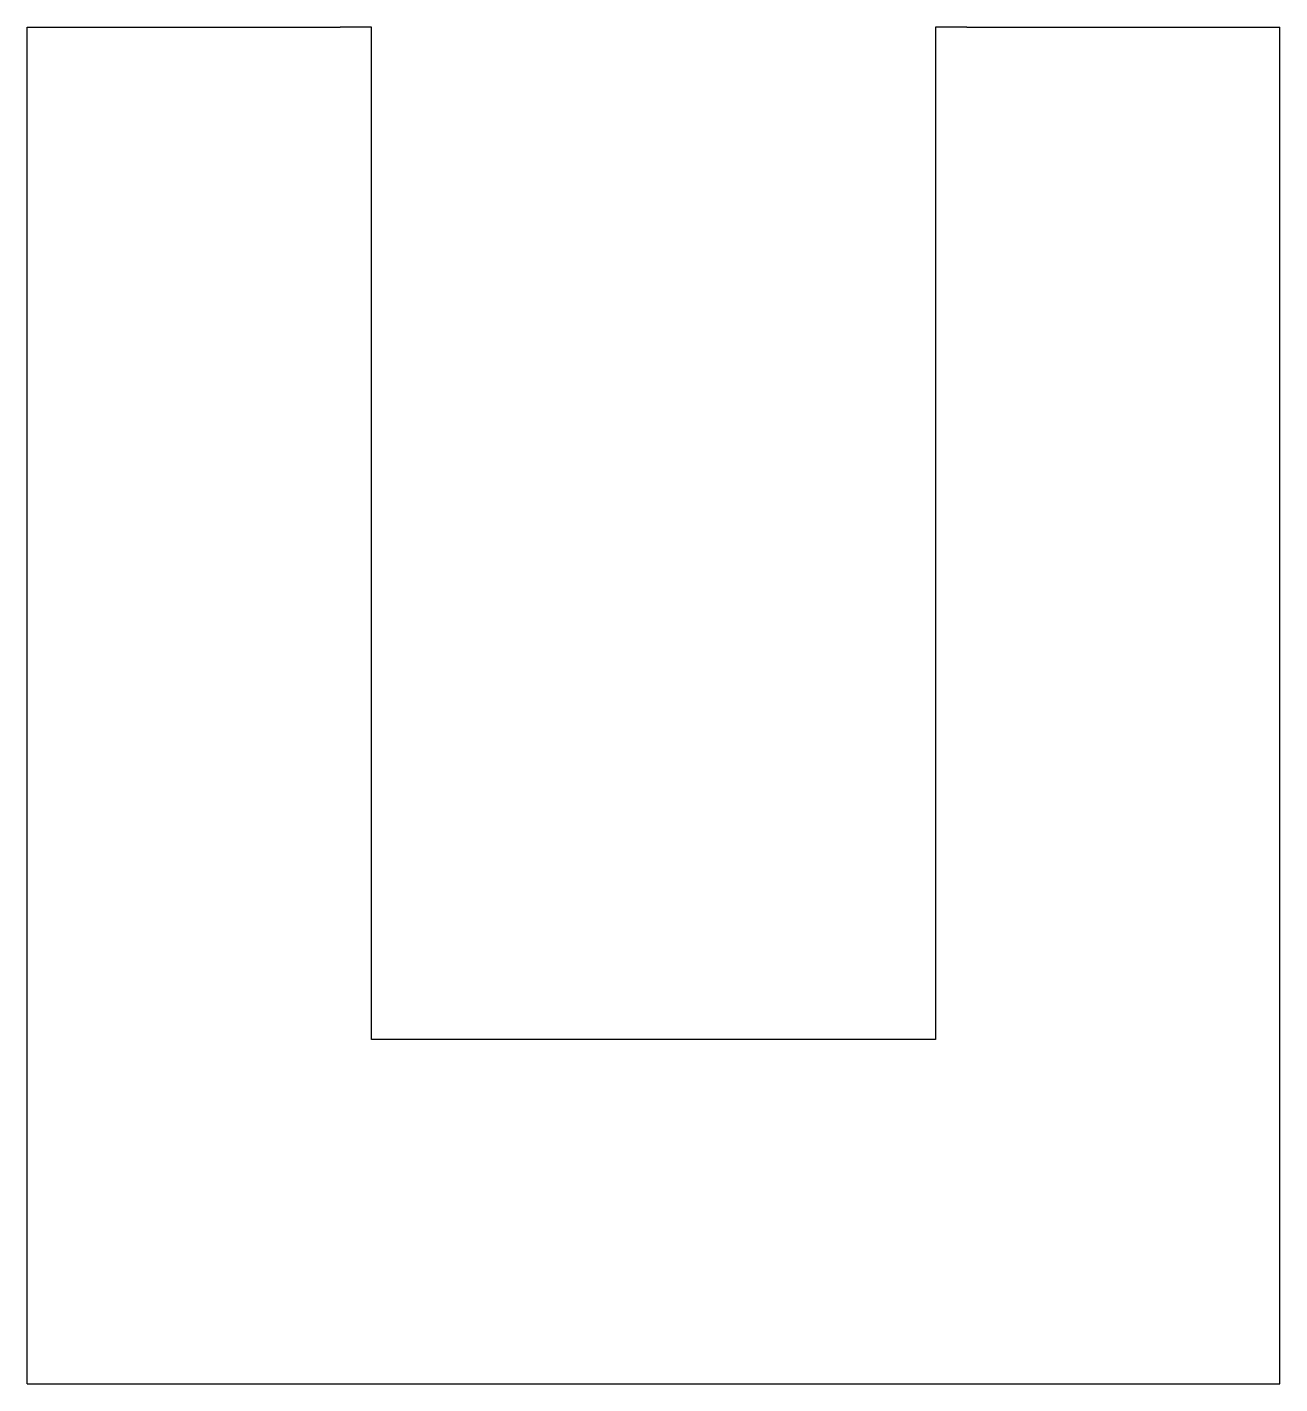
# Model space of a CAD drawing. Extents: x 54 to 66, y 7.5 to 20.5.
import ezdxf

# ---------------------------------------------------------------- set-up
doc = ezdxf.new("R2010")
doc.units = 0
doc.layers.add('MODELSKETCH_VISIBLE', color=7, linetype='CONTINUOUS')

msp = doc.modelspace()

# ---------------------------------------------------------------- linework, layer by layer
at = {"layer": 'MODELSKETCH_VISIBLE'}
for p, q in [((54, 7.5), (54, 20.5)), ((54, 20.5), (57, 20.5)), ((57.3, 20.5), (57, 20.5)), ((57.3, 10.8), (57.3, 20.5)), ((62.7, 20.5), (62.7, 10.8)), ((63, 20.5), (62.7, 20.5)), ((63, 20.5), (66, 20.5)), ((66, 7.5), (66, 20.5)), ((62.7, 10.8), (57.3, 10.8)), ((54, 7.5), (66, 7.5))]:
    msp.add_line(p, q, dxfattribs=at)

doc.saveas('drawing.dxf')
